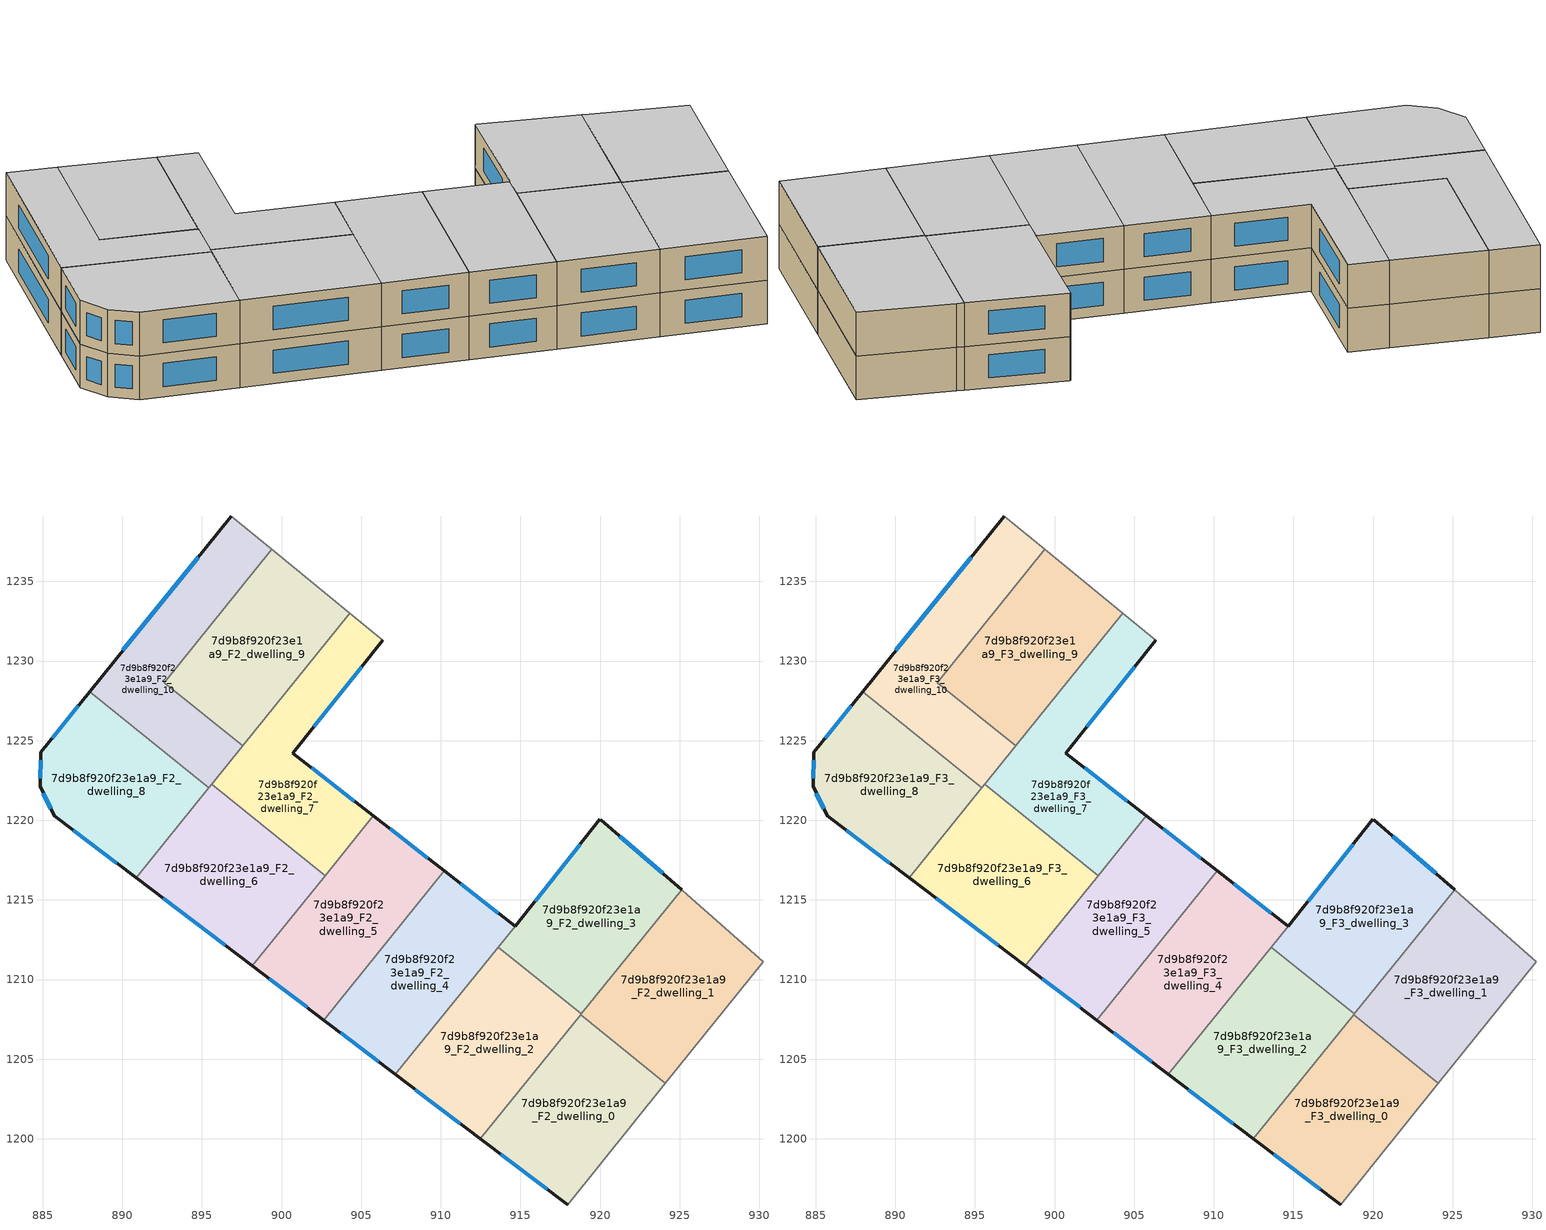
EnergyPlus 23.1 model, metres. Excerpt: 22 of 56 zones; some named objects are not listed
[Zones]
7d9b8f920f23e1a9_F2_dwelling_0
 floor to 7d9b8f920f23e1a9_F1_dwelling_0 (EU_floor_Construction): 924.1,1203.49 917.96,1195.84 912.48,1200 918.77,1207.79 z6
 wall outside (EU_wall_Construction): 912.48,1200 917.96,1195.84 z6:9
 wall to 7d9b8f920f23e1a9_F2_dwelling_1 (EU_wall_Construction): 924.1,1203.49 918.77,1207.79 z6:9
 wall adiabatic (EU_wall_Construction): 917.96,1195.84 924.1,1203.49 z6:9
 wall to 7d9b8f920f23e1a9_F2_dwelling_2 (EU_wall_Construction): 918.77,1207.79 912.48,1200 z6:9
 window (EU_Window_Construction): 913.77,1199.02 916.68,1196.82 z6.7:8.3
7d9b8f920f23e1a9_F2_dwelling_1
 floor to 7d9b8f920f23e1a9_F1_dwelling_1 (EU_floor_Construction): 930.23,1211.13 924.1,1203.49 918.77,1207.79 925.11,1215.64 925.47,1215.34 z6
 wall adiabatic (EU_wall_Construction): 924.1,1203.49 930.23,1211.13 925.47,1215.34 925.11,1215.64 z6:9
 wall to 7d9b8f920f23e1a9_F2_dwelling_3 (EU_wall_Construction): 925.11,1215.64 918.81,1207.84 z6:9
 wall to 7d9b8f920f23e1a9_F2_dwelling_2 (EU_wall_Construction): 918.81,1207.84 918.77,1207.79 z6:9
7d9b8f920f23e1a9_F2_dwelling_10
 floor to 7d9b8f920f23e1a9_F1_dwelling_10 (EU_floor_Construction): 899.39,1237.02 892.63,1228.64 897.55,1224.67 895.42,1222.03 887.94,1228.07 896.85,1239.11 z6
 wall outside (EU_wall_Construction): 896.85,1239.11 887.94,1228.07 z6:9
 wall to 7d9b8f920f23e1a9_F2_dwelling_9 (EU_wall_Construction): 897.55,1224.67 892.63,1228.64 899.39,1237.02 z6:9
 wall to 7d9b8f920f23e1a9_F2_dwelling_8 (EU_wall_Construction): 887.94,1228.07 895.42,1222.03 z6:9
 wall adiabatic (EU_wall_Construction): 899.39,1237.02 896.85,1239.11 z6:9
 wall to 7d9b8f920f23e1a9_F2_dwelling_7 (EU_wall_Construction): 895.62,1222.27 897.55,1224.67 z6:9
 wall to 7d9b8f920f23e1a9_F2_dwelling_6 (EU_wall_Construction): 895.42,1222.03 895.62,1222.27 z6:9
 window (EU_Window_Construction): 894.76,1236.51 890.03,1230.66 z6.7:8.3
7d9b8f920f23e1a9_F2_dwelling_2
 floor to 7d9b8f920f23e1a9_F1_dwelling_2 (EU_floor_Construction): 918.81,1207.84 912.48,1200 907.15,1204.04 913.61,1212.04 z6
 wall outside (EU_wall_Construction): 907.15,1204.04 912.48,1200 z6:9
 wall to 7d9b8f920f23e1a9_F2_dwelling_3 (EU_wall_Construction): 918.81,1207.84 913.61,1212.04 z6:9
 wall to 7d9b8f920f23e1a9_F2_dwelling_4 (EU_wall_Construction): 913.61,1212.04 907.15,1204.04 z6:9
 window (EU_Window_Construction): 908.4,1203.09 911.23,1200.95 z6.7:8.3
7d9b8f920f23e1a9_F2_dwelling_3
 floor to 7d9b8f920f23e1a9_F1_dwelling_3 (EU_floor_Construction): 925.11,1215.64 918.81,1207.84 913.61,1212.04 914.66,1213.35 914.68,1213.34 919.99,1220.07 920.05,1220.02 z6
 wall outside (EU_wall_Construction): 919.99,1220.07 914.68,1213.34 914.66,1213.35 / 925.11,1215.64 920.05,1220.02 z6:9
 wall adiabatic (EU_wall_Construction): 920.05,1220.02 919.99,1220.07 z6:9
 wall to 7d9b8f920f23e1a9_F2_dwelling_4 (EU_wall_Construction): 914.66,1213.35 913.61,1212.04 z6:9
 window (EU_Window_Construction): 918.74,1218.49 915.93,1214.92 / 923.92,1216.67 921.24,1218.99 z6.7:8.3
7d9b8f920f23e1a9_F2_dwelling_4
 floor to 7d9b8f920f23e1a9_F1_dwelling_4 (EU_floor_Construction): 914.66,1213.35 907.15,1204.04 902.65,1207.45 910.21,1216.82 z6
 wall outside (EU_wall_Construction): 914.66,1213.35 910.21,1216.82 / 902.65,1207.45 907.15,1204.04 z6:9
 wall to 7d9b8f920f23e1a9_F2_dwelling_5 (EU_wall_Construction): 910.21,1216.82 902.65,1207.45 z6:9
 window (EU_Window_Construction): 913.62,1214.16 911.26,1216 / 903.71,1206.65 906.09,1204.84 z6.7:8.3
7d9b8f920f23e1a9_F2_dwelling_5
 floor to 7d9b8f920f23e1a9_F1_dwelling_5 (EU_floor_Construction): 910.21,1216.82 902.65,1207.45 898.16,1210.86 905.76,1220.28 z6
 wall outside (EU_wall_Construction): 910.21,1216.82 905.76,1220.28 / 898.16,1210.86 902.65,1207.45 z6:9
 wall to 7d9b8f920f23e1a9_F2_dwelling_6 (EU_wall_Construction): 902.74,1216.53 898.16,1210.86 z6:9
 wall to 7d9b8f920f23e1a9_F2_dwelling_7 (EU_wall_Construction): 905.76,1220.28 902.74,1216.53 z6:9
 window (EU_Window_Construction): 909.16,1217.63 906.81,1219.46 / 899.21,1210.06 901.6,1208.25 z6.7:8.3
7d9b8f920f23e1a9_F2_dwelling_6
 floor to 7d9b8f920f23e1a9_F1_dwelling_6 (EU_floor_Construction): 902.74,1216.53 898.16,1210.86 890.87,1216.39 895.62,1222.28 z6
 wall outside (EU_wall_Construction): 890.87,1216.39 898.16,1210.86 z6:9
 wall to 7d9b8f920f23e1a9_F2_dwelling_7 (EU_wall_Construction): 902.74,1216.53 895.62,1222.28 z6:9
 wall to 7d9b8f920f23e1a9_F2_dwelling_8 (EU_wall_Construction): 895.42,1222.03 890.87,1216.39 z6:9
 window (EU_Window_Construction): 892.58,1215.09 896.45,1212.16 z6.7:8.3
7d9b8f920f23e1a9_F2_dwelling_7
 floor to 7d9b8f920f23e1a9_F1_dwelling_7 (EU_floor_Construction): 906.35,1231.31 900.71,1224.21 905.76,1220.28 902.74,1216.53 895.62,1222.28 904.28,1233 z6
 wall outside (EU_wall_Construction): 905.76,1220.28 900.71,1224.21 906.35,1231.31 z6:9
 wall adiabatic (EU_wall_Construction): 906.35,1231.31 904.28,1233 z6:9
 wall to 7d9b8f920f23e1a9_F2_dwelling_9 (EU_wall_Construction): 904.28,1233 897.55,1224.67 z6:9
 window (EU_Window_Construction): 902.03,1225.88 905.02,1229.64 / 904.58,1221.2 901.89,1223.28 z6.7:8.3
7d9b8f920f23e1a9_F2_dwelling_8
 floor to 7d9b8f920f23e1a9_F1_dwelling_8 (EU_floor_Construction): 895.42,1222.03 890.87,1216.39 885.72,1220.29 884.83,1222.12 884.87,1224.27 887.94,1228.07 z6
 wall outside (EU_wall_Construction): 887.94,1228.07 884.87,1224.27 884.83,1222.12 885.72,1220.29 890.87,1216.39 z6:9
 window (EU_Window_Construction): 886.93,1219.37 889.66,1217.3 / 885.04,1221.69 885.51,1220.72 / 884.86,1223.77 884.84,1222.63 / 887.22,1227.18 885.59,1225.16 z6.7:8.3
7d9b8f920f23e1a9_F2_dwelling_9
 floor to 7d9b8f920f23e1a9_F1_dwelling_9 (EU_floor_Construction): 904.28,1233 897.55,1224.67 892.63,1228.64 899.39,1237.02 z6
 wall adiabatic (EU_wall_Construction): 904.28,1233 899.39,1237.02 z6:9
7d9b8f920f23e1a9_F3_dwelling_0
 floor to 7d9b8f920f23e1a9_F2_dwelling_0 (EU_floor_Construction): 924.1,1203.49 917.96,1195.84 912.48,1200 918.77,1207.79 z9
 wall outside (EU_wall_Construction): 912.48,1200 917.96,1195.84 z9:12
 wall to 7d9b8f920f23e1a9_F3_dwelling_1 (EU_wall_Construction): 924.1,1203.49 918.77,1207.79 z9:12
 wall adiabatic (EU_wall_Construction): 917.96,1195.84 924.1,1203.49 z9:12
 wall to 7d9b8f920f23e1a9_F3_dwelling_2 (EU_wall_Construction): 918.77,1207.79 912.48,1200 z9:12
 window (EU_Window_Construction): 913.77,1199.02 916.68,1196.82 z9.7:11.3
 ceiling to 7d9b8f920f23e1a9_F4_dwelling_0 (EU_floor_Construction): 917.96,1195.84 924.1,1203.49 918.77,1207.79 912.48,1200 z12
7d9b8f920f23e1a9_F3_dwelling_1
 floor to 7d9b8f920f23e1a9_F2_dwelling_1 (EU_floor_Construction): 930.23,1211.13 924.1,1203.49 918.77,1207.79 925.11,1215.64 925.47,1215.34 z9
 wall adiabatic (EU_wall_Construction): 924.1,1203.49 930.23,1211.13 925.47,1215.34 925.11,1215.64 z9:12
 wall to 7d9b8f920f23e1a9_F3_dwelling_3 (EU_wall_Construction): 925.11,1215.64 918.81,1207.84 z9:12
 wall to 7d9b8f920f23e1a9_F3_dwelling_2 (EU_wall_Construction): 918.81,1207.84 918.77,1207.79 z9:12
 ceiling to 7d9b8f920f23e1a9_F4_dwelling_1 (EU_floor_Construction): 924.1,1203.49 930.23,1211.13 925.47,1215.34 925.11,1215.64 918.77,1207.79 z12
7d9b8f920f23e1a9_F3_dwelling_10
 floor to 7d9b8f920f23e1a9_F2_dwelling_10 (EU_floor_Construction): 899.39,1237.02 892.63,1228.64 897.55,1224.67 895.42,1222.03 887.94,1228.07 896.85,1239.11 z9
 wall outside (EU_wall_Construction): 896.85,1239.11 887.94,1228.07 z9:12
 wall to 7d9b8f920f23e1a9_F3_dwelling_9 (EU_wall_Construction): 897.55,1224.67 892.63,1228.64 899.39,1237.02 z9:12
 wall to 7d9b8f920f23e1a9_F3_dwelling_8 (EU_wall_Construction): 887.94,1228.07 895.42,1222.03 z9:12
 wall adiabatic (EU_wall_Construction): 899.39,1237.02 896.85,1239.11 z9:12
 wall to 7d9b8f920f23e1a9_F3_dwelling_7 (EU_wall_Construction): 895.62,1222.27 897.55,1224.67 z9:12
 wall to 7d9b8f920f23e1a9_F3_dwelling_6 (EU_wall_Construction): 895.42,1222.03 895.62,1222.27 z9:12
 window (EU_Window_Construction): 894.76,1236.51 890.03,1230.66 z9.7:11.3
 ceiling to 7d9b8f920f23e1a9_F4_dwelling_10 (EU_floor_Construction): 897.55,1224.67 892.63,1228.64 899.39,1237.02 896.85,1239.11 887.94,1228.07 895.42,1222.03 z12
7d9b8f920f23e1a9_F3_dwelling_2
 floor to 7d9b8f920f23e1a9_F2_dwelling_2 (EU_floor_Construction): 918.81,1207.84 912.48,1200 907.15,1204.04 913.61,1212.04 z9
 wall outside (EU_wall_Construction): 907.15,1204.04 912.48,1200 z9:12
 wall to 7d9b8f920f23e1a9_F3_dwelling_3 (EU_wall_Construction): 918.81,1207.84 913.61,1212.04 z9:12
 wall to 7d9b8f920f23e1a9_F3_dwelling_4 (EU_wall_Construction): 913.61,1212.04 907.15,1204.04 z9:12
 window (EU_Window_Construction): 908.4,1203.09 911.23,1200.95 z9.7:11.3
 ceiling to 7d9b8f920f23e1a9_F4_dwelling_2 (EU_floor_Construction): 912.48,1200 918.81,1207.84 913.61,1212.04 907.15,1204.04 z12
7d9b8f920f23e1a9_F3_dwelling_3
 floor to 7d9b8f920f23e1a9_F2_dwelling_3 (EU_floor_Construction): 925.11,1215.64 918.81,1207.84 913.61,1212.04 914.66,1213.35 914.68,1213.34 919.99,1220.07 920.05,1220.02 z9
 wall outside (EU_wall_Construction): 919.99,1220.07 914.68,1213.34 914.66,1213.35 / 925.11,1215.64 920.05,1220.02 z9:12
 wall adiabatic (EU_wall_Construction): 920.05,1220.02 919.99,1220.07 z9:12
 wall to 7d9b8f920f23e1a9_F3_dwelling_4 (EU_wall_Construction): 914.66,1213.35 913.61,1212.04 z9:12
 window (EU_Window_Construction): 918.74,1218.49 915.93,1214.92 / 923.92,1216.67 921.24,1218.99 z9.7:11.3
 ceiling to 7d9b8f920f23e1a9_F4_dwelling_3 (EU_floor_Construction): 918.81,1207.84 925.11,1215.64 920.05,1220.02 919.99,1220.07 914.68,1213.34 914.66,1213.35 913.61,1212.04 z12
7d9b8f920f23e1a9_F3_dwelling_4
 floor to 7d9b8f920f23e1a9_F2_dwelling_4 (EU_floor_Construction): 914.66,1213.35 907.15,1204.04 902.65,1207.45 910.21,1216.82 z9
 wall outside (EU_wall_Construction): 914.66,1213.35 910.21,1216.82 / 902.65,1207.45 907.15,1204.04 z9:12
 wall to 7d9b8f920f23e1a9_F3_dwelling_5 (EU_wall_Construction): 910.21,1216.82 902.65,1207.45 z9:12
 window (EU_Window_Construction): 913.62,1214.16 911.26,1216 / 903.71,1206.65 906.09,1204.84 z9.7:11.3
 ceiling to 7d9b8f920f23e1a9_F4_dwelling_4 (EU_floor_Construction): 907.15,1204.04 914.66,1213.35 910.21,1216.82 902.65,1207.45 z12
7d9b8f920f23e1a9_F3_dwelling_5
 floor to 7d9b8f920f23e1a9_F2_dwelling_5 (EU_floor_Construction): 910.21,1216.82 902.65,1207.45 898.16,1210.86 905.76,1220.28 z9
 wall outside (EU_wall_Construction): 910.21,1216.82 905.76,1220.28 / 898.16,1210.86 902.65,1207.45 z9:12
 wall to 7d9b8f920f23e1a9_F3_dwelling_6 (EU_wall_Construction): 902.74,1216.53 898.16,1210.86 z9:12
 wall to 7d9b8f920f23e1a9_F3_dwelling_7 (EU_wall_Construction): 905.76,1220.28 902.74,1216.53 z9:12
 window (EU_Window_Construction): 909.16,1217.63 906.81,1219.46 / 899.21,1210.06 901.6,1208.25 z9.7:11.3
 ceiling to 7d9b8f920f23e1a9_F4_dwelling_5 (EU_floor_Construction): 902.65,1207.45 910.21,1216.82 905.76,1220.28 898.16,1210.86 z12
7d9b8f920f23e1a9_F3_dwelling_6
 floor to 7d9b8f920f23e1a9_F2_dwelling_6 (EU_floor_Construction): 902.74,1216.53 898.16,1210.86 890.87,1216.39 895.62,1222.28 z9
 wall outside (EU_wall_Construction): 890.87,1216.39 898.16,1210.86 z9:12
 wall to 7d9b8f920f23e1a9_F3_dwelling_7 (EU_wall_Construction): 902.74,1216.53 895.62,1222.28 z9:12
 wall to 7d9b8f920f23e1a9_F3_dwelling_8 (EU_wall_Construction): 895.42,1222.03 890.87,1216.39 z9:12
 window (EU_Window_Construction): 892.58,1215.09 896.45,1212.16 z9.7:11.3
 ceiling to 7d9b8f920f23e1a9_F4_dwelling_6 (EU_floor_Construction): 898.16,1210.86 902.74,1216.53 895.62,1222.28 890.87,1216.39 z12
7d9b8f920f23e1a9_F3_dwelling_7
 floor to 7d9b8f920f23e1a9_F2_dwelling_7 (EU_floor_Construction): 906.35,1231.31 900.71,1224.21 905.76,1220.28 902.74,1216.53 895.62,1222.28 904.28,1233 z9
 wall outside (EU_wall_Construction): 905.76,1220.28 900.71,1224.21 906.35,1231.31 z9:12
 wall adiabatic (EU_wall_Construction): 906.35,1231.31 904.28,1233 z9:12
 wall to 7d9b8f920f23e1a9_F3_dwelling_9 (EU_wall_Construction): 904.28,1233 897.55,1224.67 z9:12
 window (EU_Window_Construction): 902.03,1225.88 905.02,1229.64 / 904.58,1221.2 901.89,1223.28 z9.7:11.3
 ceiling to 7d9b8f920f23e1a9_F4_dwelling_7 (EU_floor_Construction): 902.74,1216.53 905.76,1220.28 900.71,1224.21 906.35,1231.31 904.28,1233 895.62,1222.28 z12
7d9b8f920f23e1a9_F3_dwelling_8
 floor to 7d9b8f920f23e1a9_F2_dwelling_8 (EU_floor_Construction): 895.42,1222.03 890.87,1216.39 885.72,1220.29 884.83,1222.12 884.87,1224.27 887.94,1228.07 z9
 wall outside (EU_wall_Construction): 887.94,1228.07 884.87,1224.27 884.83,1222.12 885.72,1220.29 890.87,1216.39 z9:12
 window (EU_Window_Construction): 886.93,1219.37 889.66,1217.3 / 885.04,1221.69 885.51,1220.72 / 884.86,1223.77 884.84,1222.63 / 887.22,1227.18 885.59,1225.16 z9.7:11.3
 ceiling to 7d9b8f920f23e1a9_F4_dwelling_8 (EU_floor_Construction): 890.87,1216.39 895.42,1222.03 887.94,1228.07 884.87,1224.27 884.83,1222.12 885.72,1220.29 z12
7d9b8f920f23e1a9_F3_dwelling_9
 floor to 7d9b8f920f23e1a9_F2_dwelling_9 (EU_floor_Construction): 904.28,1233 897.55,1224.67 892.63,1228.64 899.39,1237.02 z9
 wall adiabatic (EU_wall_Construction): 904.28,1233 899.39,1237.02 z9:12
 ceiling to 7d9b8f920f23e1a9_F4_dwelling_9 (EU_floor_Construction): 897.55,1224.67 904.28,1233 899.39,1237.02 892.63,1228.64 z12
[Building]
EU S2 Campaign: North Axis=0; Terrain=City; Solar Distribution=FullExterior
[Site:Location]
Budapest.Ferenc.Liszt.Intl.AP: Latitude=47.437; Longitude=19.256; Time Zone=1; Elevation=185
[SizingPeriod:WeatherFileDays]
AnnualSizingPeriod: Begin Month=1; Begin Day of Month=1; End Month=12; End Day of Month=31; Day of Week for Start Day=Monday; Use Weather File Daylight Saving Period=No; Use Weather File Rain and Snow Indicators=No
[MATERIAL]
EU_InternalMass_Material: Roughness=MediumRough; Thickness=0.1; Conductivity=1; Density=1800; Specific Heat=900; Thermal Absorptance=0.9; Solar Absorptance=0.7; Visible Absorptance=0.7
[MATERIAL:NOMASS] Roughness=MediumRough; Thermal Absorptance=0.9; Solar Absorptance=0.7; Visible Absorptance=0.7
Name | Thermal Resistance
EU_wall_NoMass | 0.832559
EU_floor_NoMass | 0.872794
[WINDOWMATERIAL:SIMPLEGLAZINGSYSTEM]
EU_Window_SimpleGlazing: UFactor=2.79869; Solar Heat Gain Coefficient=0.75; Visible Transmittance=0.75
[CONSTRUCTION]
EU_wall_Construction: EU_wall_NoMass
EU_floor_Construction: EU_floor_NoMass
EU_Window_Construction: EU_Window_SimpleGlazing
EU_InternalMass_Construction: EU_InternalMass_Material
[ZONE] Type=1; Multiplier=1; Ceiling Height=autocalculate; Floor Area=autocalculate; Part of Total Floor Area=Yes
Name | Volume
7d9b8f920f23e1a9_F2_dwelling_0; 7d9b8f920f23e1a9_F3_dwelling_0 | 203.9
7d9b8f920f23e1a9_F2_dwelling_1; 7d9b8f920f23e1a9_F3_dwelling_1; 7d9b8f920f23e1a9_F2_dwelling_9; 7d9b8f920f23e1a9_F3_dwelling_9 | 203.886
7d9b8f920f23e1a9_F2_dwelling_10; 7d9b8f920f23e1a9_F3_dwelling_10 | 203.921
7d9b8f920f23e1a9_F2_dwelling_2; 7d9b8f920f23e1a9_F3_dwelling_2 | 204.249
7d9b8f920f23e1a9_F2_dwelling_3; 7d9b8f920f23e1a9_F3_dwelling_3 | 204.267
7d9b8f920f23e1a9_F2_dwelling_4; 7d9b8f920f23e1a9_F3_dwelling_4 | 203.136
7d9b8f920f23e1a9_F2_dwelling_5; 7d9b8f920f23e1a9_F3_dwelling_5 | 203.913
7d9b8f920f23e1a9_F2_dwelling_6; 7d9b8f920f23e1a9_F3_dwelling_6 | 203.869
7d9b8f920f23e1a9_F2_dwelling_7; 7d9b8f920f23e1a9_F3_dwelling_7 | 203.887
7d9b8f920f23e1a9_F2_dwelling_8; 7d9b8f920f23e1a9_F3_dwelling_8 | 203.898
[INTERNALMASS] Construction=EU_InternalMass_Construction
Name | Zone or ZoneList | Surface Area
7d9b8f920f23e1a9_F2_dwelling_0_EU_InternalMass | 7d9b8f920f23e1a9_F2_dwelling_0 | 67.9669
7d9b8f920f23e1a9_F2_dwelling_1_EU_InternalMass | 7d9b8f920f23e1a9_F2_dwelling_1 | 67.9622
7d9b8f920f23e1a9_F2_dwelling_2_EU_InternalMass | 7d9b8f920f23e1a9_F2_dwelling_2 | 68.0823
7d9b8f920f23e1a9_F2_dwelling_3_EU_InternalMass | 7d9b8f920f23e1a9_F2_dwelling_3 | 68.0879
7d9b8f920f23e1a9_F2_dwelling_4_EU_InternalMass | 7d9b8f920f23e1a9_F2_dwelling_4 | 67.7124
7d9b8f920f23e1a9_F2_dwelling_5_EU_InternalMass | 7d9b8f920f23e1a9_F2_dwelling_5 | 67.971
7d9b8f920f23e1a9_F2_dwelling_6_EU_InternalMass | 7d9b8f920f23e1a9_F2_dwelling_6 | 67.9579
7d9b8f920f23e1a9_F2_dwelling_7_EU_InternalMass | 7d9b8f920f23e1a9_F2_dwelling_7 | 67.9636
7d9b8f920f23e1a9_F2_dwelling_8_EU_InternalMass | 7d9b8f920f23e1a9_F2_dwelling_8 | 67.9673
7d9b8f920f23e1a9_F2_dwelling_9_EU_InternalMass | 7d9b8f920f23e1a9_F2_dwelling_9 | 67.9617
7d9b8f920f23e1a9_F2_dwelling_10_EU_InternalMass | 7d9b8f920f23e1a9_F2_dwelling_10 | 67.9734
7d9b8f920f23e1a9_F3_dwelling_0_EU_InternalMass | 7d9b8f920f23e1a9_F3_dwelling_0 | 67.9669
7d9b8f920f23e1a9_F3_dwelling_1_EU_InternalMass | 7d9b8f920f23e1a9_F3_dwelling_1 | 67.9622
7d9b8f920f23e1a9_F3_dwelling_2_EU_InternalMass | 7d9b8f920f23e1a9_F3_dwelling_2 | 68.0823
7d9b8f920f23e1a9_F3_dwelling_3_EU_InternalMass | 7d9b8f920f23e1a9_F3_dwelling_3 | 68.0879
7d9b8f920f23e1a9_F3_dwelling_4_EU_InternalMass | 7d9b8f920f23e1a9_F3_dwelling_4 | 67.7124
7d9b8f920f23e1a9_F3_dwelling_5_EU_InternalMass | 7d9b8f920f23e1a9_F3_dwelling_5 | 67.971
7d9b8f920f23e1a9_F3_dwelling_6_EU_InternalMass | 7d9b8f920f23e1a9_F3_dwelling_6 | 67.9579
7d9b8f920f23e1a9_F3_dwelling_7_EU_InternalMass | 7d9b8f920f23e1a9_F3_dwelling_7 | 67.9636
7d9b8f920f23e1a9_F3_dwelling_8_EU_InternalMass | 7d9b8f920f23e1a9_F3_dwelling_8 | 67.9673
7d9b8f920f23e1a9_F3_dwelling_9_EU_InternalMass | 7d9b8f920f23e1a9_F3_dwelling_9 | 67.9617
7d9b8f920f23e1a9_F3_dwelling_10_EU_InternalMass | 7d9b8f920f23e1a9_F3_dwelling_10 | 67.9734
[OTHEREQUIPMENT] Fuel Type=Electricity; Design Level Calculation Method=Watts/Area; Power per Zone Floor Area=1; Fraction Latent=0; Fraction Radiant=0; Fraction Lost=0; Carbon Dioxide Generation Rate=0; EndUse Subcategory=EU_Step8_InternalGains
Name | Zone or ZoneList or Space or SpaceList | Schedule
EU_Step8_InternalGain_7d9b8f920f23e1a9_F2_dwelling_0_f000 | 7d9b8f920f23e1a9_F2_dwelling_0 | EU_Step8_GainSchedule_7d9b8f920f23e1a9_F2_dwelling_0_f000
EU_Step8_InternalGain_7d9b8f920f23e1a9_F2_dwelling_1_f000 | 7d9b8f920f23e1a9_F2_dwelling_1 | EU_Step8_GainSchedule_7d9b8f920f23e1a9_F2_dwelling_1_f000
EU_Step8_InternalGain_7d9b8f920f23e1a9_F2_dwelling_2_f000 | 7d9b8f920f23e1a9_F2_dwelling_2 | EU_Step8_GainSchedule_7d9b8f920f23e1a9_F2_dwelling_2_f000
EU_Step8_InternalGain_7d9b8f920f23e1a9_F2_dwelling_3_f000 | 7d9b8f920f23e1a9_F2_dwelling_3 | EU_Step8_GainSchedule_7d9b8f920f23e1a9_F2_dwelling_3_f000
EU_Step8_InternalGain_7d9b8f920f23e1a9_F2_dwelling_4_f000 | 7d9b8f920f23e1a9_F2_dwelling_4 | EU_Step8_GainSchedule_7d9b8f920f23e1a9_F2_dwelling_4_f000
EU_Step8_InternalGain_7d9b8f920f23e1a9_F2_dwelling_5_f000 | 7d9b8f920f23e1a9_F2_dwelling_5 | EU_Step8_GainSchedule_7d9b8f920f23e1a9_F2_dwelling_5_f000
EU_Step8_InternalGain_7d9b8f920f23e1a9_F2_dwelling_6_f000 | 7d9b8f920f23e1a9_F2_dwelling_6 | EU_Step8_GainSchedule_7d9b8f920f23e1a9_F2_dwelling_6_f000
EU_Step8_InternalGain_7d9b8f920f23e1a9_F2_dwelling_7_f000 | 7d9b8f920f23e1a9_F2_dwelling_7 | EU_Step8_GainSchedule_7d9b8f920f23e1a9_F2_dwelling_7_f000
EU_Step8_InternalGain_7d9b8f920f23e1a9_F2_dwelling_8_f000 | 7d9b8f920f23e1a9_F2_dwelling_8 | EU_Step8_GainSchedule_7d9b8f920f23e1a9_F2_dwelling_8_f000
EU_Step8_InternalGain_7d9b8f920f23e1a9_F2_dwelling_9_f000 | 7d9b8f920f23e1a9_F2_dwelling_9 | EU_Step8_GainSchedule_7d9b8f920f23e1a9_F2_dwelling_9_f000
EU_Step8_InternalGain_7d9b8f920f23e1a9_F2_dwelling_10_f000 | 7d9b8f920f23e1a9_F2_dwelling_10 | EU_Step8_GainSchedule_7d9b8f920f23e1a9_F2_dwelling_10_f000
EU_Step8_InternalGain_7d9b8f920f23e1a9_F3_dwelling_0_f000 | 7d9b8f920f23e1a9_F3_dwelling_0 | EU_Step8_GainSchedule_7d9b8f920f23e1a9_F3_dwelling_0_f000
EU_Step8_InternalGain_7d9b8f920f23e1a9_F3_dwelling_1_f000 | 7d9b8f920f23e1a9_F3_dwelling_1 | EU_Step8_GainSchedule_7d9b8f920f23e1a9_F3_dwelling_1_f000
EU_Step8_InternalGain_7d9b8f920f23e1a9_F3_dwelling_2_f000 | 7d9b8f920f23e1a9_F3_dwelling_2 | EU_Step8_GainSchedule_7d9b8f920f23e1a9_F3_dwelling_2_f000
EU_Step8_InternalGain_7d9b8f920f23e1a9_F3_dwelling_3_f000 | 7d9b8f920f23e1a9_F3_dwelling_3 | EU_Step8_GainSchedule_7d9b8f920f23e1a9_F3_dwelling_3_f000
EU_Step8_InternalGain_7d9b8f920f23e1a9_F3_dwelling_4_f000 | 7d9b8f920f23e1a9_F3_dwelling_4 | EU_Step8_GainSchedule_7d9b8f920f23e1a9_F3_dwelling_4_f000
EU_Step8_InternalGain_7d9b8f920f23e1a9_F3_dwelling_5_f000 | 7d9b8f920f23e1a9_F3_dwelling_5 | EU_Step8_GainSchedule_7d9b8f920f23e1a9_F3_dwelling_5_f000
EU_Step8_InternalGain_7d9b8f920f23e1a9_F3_dwelling_6_f000 | 7d9b8f920f23e1a9_F3_dwelling_6 | EU_Step8_GainSchedule_7d9b8f920f23e1a9_F3_dwelling_6_f000
EU_Step8_InternalGain_7d9b8f920f23e1a9_F3_dwelling_7_f000 | 7d9b8f920f23e1a9_F3_dwelling_7 | EU_Step8_GainSchedule_7d9b8f920f23e1a9_F3_dwelling_7_f000
EU_Step8_InternalGain_7d9b8f920f23e1a9_F3_dwelling_8_f000 | 7d9b8f920f23e1a9_F3_dwelling_8 | EU_Step8_GainSchedule_7d9b8f920f23e1a9_F3_dwelling_8_f000
EU_Step8_InternalGain_7d9b8f920f23e1a9_F3_dwelling_9_f000 | 7d9b8f920f23e1a9_F3_dwelling_9 | EU_Step8_GainSchedule_7d9b8f920f23e1a9_F3_dwelling_9_f000
EU_Step8_InternalGain_7d9b8f920f23e1a9_F3_dwelling_10_f000 | 7d9b8f920f23e1a9_F3_dwelling_10 | EU_Step8_GainSchedule_7d9b8f920f23e1a9_F3_dwelling_10_f000
[ZONEVENTILATION:DESIGNFLOWRATE] Schedule=EU_AlwaysOn; Design Flow Rate Calculation Method=AirChanges/Hour; Air Changes per Hour=0.475469; Ventilation Type=Natural; Fan Pressure Rise=0; Fan Total Efficiency=1; Constant Term Coefficient=1; Temperature Term Coefficient=0; Velocity Term Coefficient=0; Velocity Squared Term Coefficient=0; Minimum Indoor Temperature=-100; Maximum Indoor Temperature=100; Delta Temperature=-100; Minimum Outdoor Temperature=-100; Maximum Outdoor Temperature=100; Maximum Wind Speed=40
Name | Zone or ZoneList or Space or SpaceList
EU_ConstantAir_7d9b8f920f23e1a9_F2_dwelling_0 | 7d9b8f920f23e1a9_F2_dwelling_0
EU_ConstantAir_7d9b8f920f23e1a9_F2_dwelling_1 | 7d9b8f920f23e1a9_F2_dwelling_1
EU_ConstantAir_7d9b8f920f23e1a9_F2_dwelling_2 | 7d9b8f920f23e1a9_F2_dwelling_2
EU_ConstantAir_7d9b8f920f23e1a9_F2_dwelling_3 | 7d9b8f920f23e1a9_F2_dwelling_3
EU_ConstantAir_7d9b8f920f23e1a9_F2_dwelling_4 | 7d9b8f920f23e1a9_F2_dwelling_4
EU_ConstantAir_7d9b8f920f23e1a9_F2_dwelling_5 | 7d9b8f920f23e1a9_F2_dwelling_5
EU_ConstantAir_7d9b8f920f23e1a9_F2_dwelling_6 | 7d9b8f920f23e1a9_F2_dwelling_6
EU_ConstantAir_7d9b8f920f23e1a9_F2_dwelling_7 | 7d9b8f920f23e1a9_F2_dwelling_7
EU_ConstantAir_7d9b8f920f23e1a9_F2_dwelling_8 | 7d9b8f920f23e1a9_F2_dwelling_8
EU_ConstantAir_7d9b8f920f23e1a9_F2_dwelling_9 | 7d9b8f920f23e1a9_F2_dwelling_9
EU_ConstantAir_7d9b8f920f23e1a9_F2_dwelling_10 | 7d9b8f920f23e1a9_F2_dwelling_10
EU_ConstantAir_7d9b8f920f23e1a9_F3_dwelling_0 | 7d9b8f920f23e1a9_F3_dwelling_0
EU_ConstantAir_7d9b8f920f23e1a9_F3_dwelling_1 | 7d9b8f920f23e1a9_F3_dwelling_1
EU_ConstantAir_7d9b8f920f23e1a9_F3_dwelling_2 | 7d9b8f920f23e1a9_F3_dwelling_2
EU_ConstantAir_7d9b8f920f23e1a9_F3_dwelling_3 | 7d9b8f920f23e1a9_F3_dwelling_3
EU_ConstantAir_7d9b8f920f23e1a9_F3_dwelling_4 | 7d9b8f920f23e1a9_F3_dwelling_4
EU_ConstantAir_7d9b8f920f23e1a9_F3_dwelling_5 | 7d9b8f920f23e1a9_F3_dwelling_5
EU_ConstantAir_7d9b8f920f23e1a9_F3_dwelling_6 | 7d9b8f920f23e1a9_F3_dwelling_6
EU_ConstantAir_7d9b8f920f23e1a9_F3_dwelling_7 | 7d9b8f920f23e1a9_F3_dwelling_7
EU_ConstantAir_7d9b8f920f23e1a9_F3_dwelling_8 | 7d9b8f920f23e1a9_F3_dwelling_8
EU_ConstantAir_7d9b8f920f23e1a9_F3_dwelling_9 | 7d9b8f920f23e1a9_F3_dwelling_9
EU_ConstantAir_7d9b8f920f23e1a9_F3_dwelling_10 | 7d9b8f920f23e1a9_F3_dwelling_10
[HVACTEMPLATE:ZONE:IDEALLOADSAIRSYSTEM] System Availability Schedule=EU_AlwaysOn; Maximum Heating Supply Air Temperature=50; Minimum Cooling Supply Air Temperature=13; Maximum Heating Supply Air Humidity Ratio=0.0156; Minimum Cooling Supply Air Humidity Ratio=0.0077; Heating Limit=NoLimit; Cooling Limit=NoLimit; Heating Availability Schedule=EU_AlwaysOn; Cooling Availability Schedule=EU_CoolingOff; Dehumidification Control Type=ConstantSensibleHeatRatio; Cooling Sensible Heat Ratio=0.7; Dehumidification Setpoint=60; Humidification Control Type=None; Humidification Setpoint=30; Outdoor Air Method=None; Outdoor Air Flow Rate per Person=0.00944; Outdoor Air Flow Rate per Zone Floor Area=0; Outdoor Air Flow Rate per Zone=0; Demand Controlled Ventilation Type=None; Outdoor Air Economizer Type=NoEconomizer; Heat Recovery Type=None; Sensible Heat Recovery Effectiveness=0.7; Latent Heat Recovery Effectiveness=0.65
Name | Template Thermostat
7d9b8f920f23e1a9_F2_dwelling_0 | EU_HeatOnly_7d9b8f920f23e1a9_F2_dwelling_0
7d9b8f920f23e1a9_F2_dwelling_1 | EU_HeatOnly_7d9b8f920f23e1a9_F2_dwelling_1
7d9b8f920f23e1a9_F2_dwelling_2 | EU_HeatOnly_7d9b8f920f23e1a9_F2_dwelling_2
7d9b8f920f23e1a9_F2_dwelling_3 | EU_HeatOnly_7d9b8f920f23e1a9_F2_dwelling_3
7d9b8f920f23e1a9_F2_dwelling_4 | EU_HeatOnly_7d9b8f920f23e1a9_F2_dwelling_4
7d9b8f920f23e1a9_F2_dwelling_5 | EU_HeatOnly_7d9b8f920f23e1a9_F2_dwelling_5
7d9b8f920f23e1a9_F2_dwelling_6 | EU_HeatOnly_7d9b8f920f23e1a9_F2_dwelling_6
7d9b8f920f23e1a9_F2_dwelling_7 | EU_HeatOnly_7d9b8f920f23e1a9_F2_dwelling_7
7d9b8f920f23e1a9_F2_dwelling_8 | EU_HeatOnly_7d9b8f920f23e1a9_F2_dwelling_8
7d9b8f920f23e1a9_F2_dwelling_9 | EU_HeatOnly_7d9b8f920f23e1a9_F2_dwelling_9
7d9b8f920f23e1a9_F2_dwelling_10 | EU_HeatOnly_7d9b8f920f23e1a9_F2_dwelling_10
7d9b8f920f23e1a9_F3_dwelling_0 | EU_HeatOnly_7d9b8f920f23e1a9_F3_dwelling_0
7d9b8f920f23e1a9_F3_dwelling_1 | EU_HeatOnly_7d9b8f920f23e1a9_F3_dwelling_1
7d9b8f920f23e1a9_F3_dwelling_2 | EU_HeatOnly_7d9b8f920f23e1a9_F3_dwelling_2
7d9b8f920f23e1a9_F3_dwelling_3 | EU_HeatOnly_7d9b8f920f23e1a9_F3_dwelling_3
7d9b8f920f23e1a9_F3_dwelling_4 | EU_HeatOnly_7d9b8f920f23e1a9_F3_dwelling_4
7d9b8f920f23e1a9_F3_dwelling_5 | EU_HeatOnly_7d9b8f920f23e1a9_F3_dwelling_5
7d9b8f920f23e1a9_F3_dwelling_6 | EU_HeatOnly_7d9b8f920f23e1a9_F3_dwelling_6
7d9b8f920f23e1a9_F3_dwelling_7 | EU_HeatOnly_7d9b8f920f23e1a9_F3_dwelling_7
7d9b8f920f23e1a9_F3_dwelling_8 | EU_HeatOnly_7d9b8f920f23e1a9_F3_dwelling_8
7d9b8f920f23e1a9_F3_dwelling_9 | EU_HeatOnly_7d9b8f920f23e1a9_F3_dwelling_9
7d9b8f920f23e1a9_F3_dwelling_10 | EU_HeatOnly_7d9b8f920f23e1a9_F3_dwelling_10
[SIZING:ZONE] Zone Cooling Design Supply Air Temperature Input Method=SupplyAirTemperature; Zone Cooling Design Supply Air Temperature=13; Zone Heating Design Supply Air Temperature Input Method=SupplyAirTemperature; Zone Heating Design Supply Air Temperature=50; Zone Cooling Design Supply Air Humidity Ratio=0.008; Zone Heating Design Supply Air Humidity Ratio=0.008; Cooling Design Air Flow Method=DesignDay; Cooling Design Air Flow Rate=0; Cooling Minimum Air Flow per Zone Floor Area=0.000762; Cooling Minimum Air Flow=0; Cooling Minimum Air Flow Fraction=0.2; Heating Design Air Flow Method=DesignDay; Heating Design Air Flow Rate=0; Heating Maximum Air Flow per Zone Floor Area=0.002032; Heating Maximum Air Flow=0.141576; Heating Maximum Air Flow Fraction=0.3; Account for Dedicated Outdoor Air System=No; Dedicated Outdoor Air System Control Strategy=NeutralSupplyAir; Dedicated Outdoor Air Low Setpoint Temperature for Design=autosize; Dedicated Outdoor Air High Setpoint Temperature for Design=autosize; Zone Load Sizing Method=Sensible Load Only No Latent Load; Zone Latent Cooling Design Supply Air Humidity Ratio Input Method=HumidityRatioDifference; Zone Cooling Design Supply Air Humidity Ratio Difference=0.005; Zone Latent Heating Design Supply Air Humidity Ratio Input Method=HumidityRatioDifference; Zone Humidification Design Supply Air Humidity Ratio Difference=0.005
7d9b8f920f23e1a9_F2_dwelling_0; 7d9b8f920f23e1a9_F2_dwelling_1; 7d9b8f920f23e1a9_F2_dwelling_2; 7d9b8f920f23e1a9_F2_dwelling_3; 7d9b8f920f23e1a9_F2_dwelling_4; 7d9b8f920f23e1a9_F2_dwelling_5; 7d9b8f920f23e1a9_F2_dwelling_6; 7d9b8f920f23e1a9_F2_dwelling_7; 7d9b8f920f23e1a9_F2_dwelling_8; 7d9b8f920f23e1a9_F2_dwelling_9; 7d9b8f920f23e1a9_F2_dwelling_10; 7d9b8f920f23e1a9_F3_dwelling_0; 7d9b8f920f23e1a9_F3_dwelling_1; 7d9b8f920f23e1a9_F3_dwelling_2; 7d9b8f920f23e1a9_F3_dwelling_3; 7d9b8f920f23e1a9_F3_dwelling_4; 7d9b8f920f23e1a9_F3_dwelling_5; 7d9b8f920f23e1a9_F3_dwelling_6; 7d9b8f920f23e1a9_F3_dwelling_7; 7d9b8f920f23e1a9_F3_dwelling_8; 7d9b8f920f23e1a9_F3_dwelling_9; 7d9b8f920f23e1a9_F3_dwelling_10
[SCHEDULE:CONSTANT]
Name | Hourly Value
EU_AlwaysOn | 1
EU_CoolingOff | 0
[SCHEDULE:FILE] Column Number=1; Rows to Skip at Top=0; Number of Hours of Data=8760; Column Separator=Comma; Interpolate to Timestep=No; Minutes per Item=60; Adjust Schedule for Daylight Savings=Yes
Name | File
EU_Step8_GainSchedule_7d9b8f920f23e1a9_F2_dwelling_0_f000 | ../../schedules/7d9b8f920f23e1a9/7d9b8f920f23e1a9_F2_dwelling_0_f000_gain.csv
EU_Step8_GainSchedule_7d9b8f920f23e1a9_F2_dwelling_1_f000 | ../../schedules/7d9b8f920f23e1a9/7d9b8f920f23e1a9_F2_dwelling_1_f000_gain.csv
EU_Step8_GainSchedule_7d9b8f920f23e1a9_F2_dwelling_2_f000 | ../../schedules/7d9b8f920f23e1a9/7d9b8f920f23e1a9_F2_dwelling_2_f000_gain.csv
EU_Step8_GainSchedule_7d9b8f920f23e1a9_F2_dwelling_3_f000 | ../../schedules/7d9b8f920f23e1a9/7d9b8f920f23e1a9_F2_dwelling_3_f000_gain.csv
EU_Step8_GainSchedule_7d9b8f920f23e1a9_F2_dwelling_4_f000 | ../../schedules/7d9b8f920f23e1a9/7d9b8f920f23e1a9_F2_dwelling_4_f000_gain.csv
EU_Step8_GainSchedule_7d9b8f920f23e1a9_F2_dwelling_5_f000 | ../../schedules/7d9b8f920f23e1a9/7d9b8f920f23e1a9_F2_dwelling_5_f000_gain.csv
EU_Step8_GainSchedule_7d9b8f920f23e1a9_F2_dwelling_6_f000 | ../../schedules/7d9b8f920f23e1a9/7d9b8f920f23e1a9_F2_dwelling_6_f000_gain.csv
EU_Step8_GainSchedule_7d9b8f920f23e1a9_F2_dwelling_7_f000 | ../../schedules/7d9b8f920f23e1a9/7d9b8f920f23e1a9_F2_dwelling_7_f000_gain.csv
EU_Step8_GainSchedule_7d9b8f920f23e1a9_F2_dwelling_8_f000 | ../../schedules/7d9b8f920f23e1a9/7d9b8f920f23e1a9_F2_dwelling_8_f000_gain.csv
EU_Step8_GainSchedule_7d9b8f920f23e1a9_F2_dwelling_9_f000 | ../../schedules/7d9b8f920f23e1a9/7d9b8f920f23e1a9_F2_dwelling_9_f000_gain.csv
EU_Step8_GainSchedule_7d9b8f920f23e1a9_F2_dwelling_10_f000 | ../../schedules/7d9b8f920f23e1a9/7d9b8f920f23e1a9_F2_dwelling_10_f000_gain.csv
EU_Step8_GainSchedule_7d9b8f920f23e1a9_F3_dwelling_0_f000 | ../../schedules/7d9b8f920f23e1a9/7d9b8f920f23e1a9_F3_dwelling_0_f000_gain.csv
EU_Step8_GainSchedule_7d9b8f920f23e1a9_F3_dwelling_1_f000 | ../../schedules/7d9b8f920f23e1a9/7d9b8f920f23e1a9_F3_dwelling_1_f000_gain.csv
EU_Step8_GainSchedule_7d9b8f920f23e1a9_F3_dwelling_2_f000 | ../../schedules/7d9b8f920f23e1a9/7d9b8f920f23e1a9_F3_dwelling_2_f000_gain.csv
EU_Step8_GainSchedule_7d9b8f920f23e1a9_F3_dwelling_3_f000 | ../../schedules/7d9b8f920f23e1a9/7d9b8f920f23e1a9_F3_dwelling_3_f000_gain.csv
EU_Step8_GainSchedule_7d9b8f920f23e1a9_F3_dwelling_4_f000 | ../../schedules/7d9b8f920f23e1a9/7d9b8f920f23e1a9_F3_dwelling_4_f000_gain.csv
EU_Step8_GainSchedule_7d9b8f920f23e1a9_F3_dwelling_5_f000 | ../../schedules/7d9b8f920f23e1a9/7d9b8f920f23e1a9_F3_dwelling_5_f000_gain.csv
EU_Step8_GainSchedule_7d9b8f920f23e1a9_F3_dwelling_6_f000 | ../../schedules/7d9b8f920f23e1a9/7d9b8f920f23e1a9_F3_dwelling_6_f000_gain.csv
EU_Step8_GainSchedule_7d9b8f920f23e1a9_F3_dwelling_7_f000 | ../../schedules/7d9b8f920f23e1a9/7d9b8f920f23e1a9_F3_dwelling_7_f000_gain.csv
EU_Step8_GainSchedule_7d9b8f920f23e1a9_F3_dwelling_8_f000 | ../../schedules/7d9b8f920f23e1a9/7d9b8f920f23e1a9_F3_dwelling_8_f000_gain.csv
EU_Step8_GainSchedule_7d9b8f920f23e1a9_F3_dwelling_9_f000 | ../../schedules/7d9b8f920f23e1a9/7d9b8f920f23e1a9_F3_dwelling_9_f000_gain.csv
EU_Step8_GainSchedule_7d9b8f920f23e1a9_F3_dwelling_10_f000 | ../../schedules/7d9b8f920f23e1a9/7d9b8f920f23e1a9_F3_dwelling_10_f000_gain.csv
